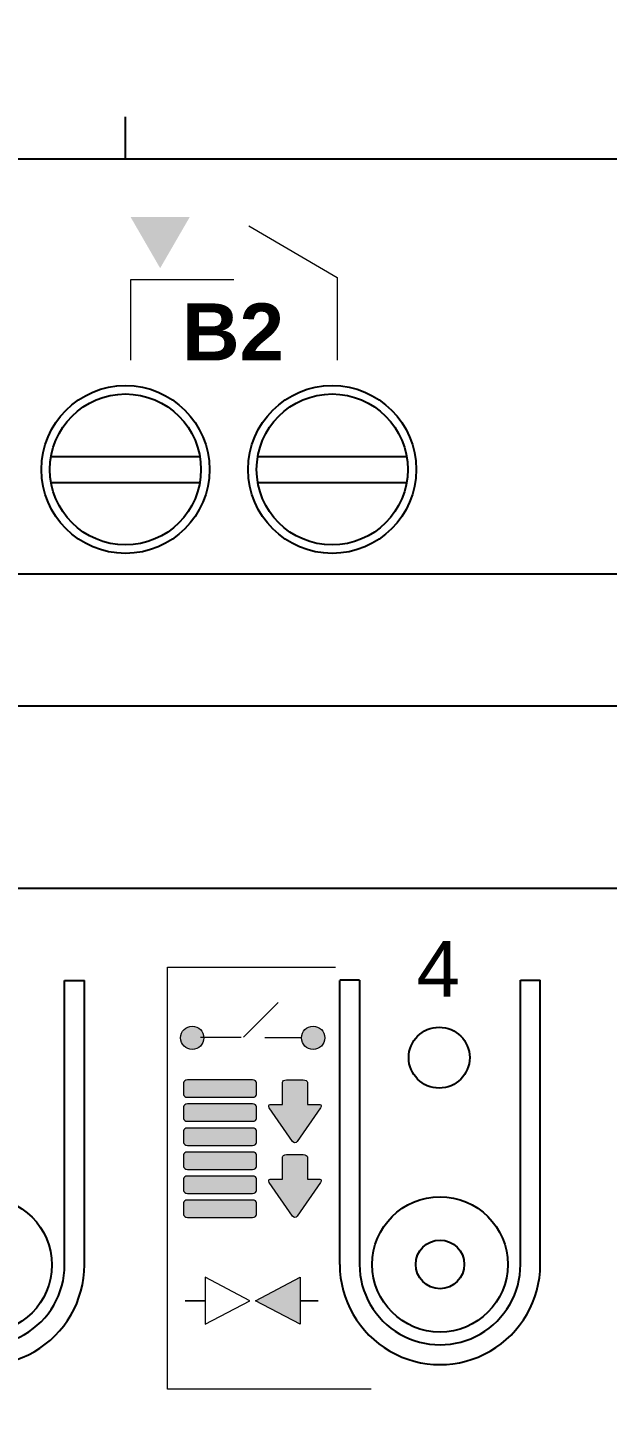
# Model space of a CAD drawing. Header units: millimetres. Extents: x -174 to 283928, y 1291 to 21053.
# Drawn here: x 9903.29 to 9921.09, y 20547.85 to 20590.21 of the extents above; entities that cross this region are included whole.
import ezdxf
from ezdxf.enums import TextEntityAlignment as Align

# ---------------------------------------------------------------- set-up
doc = ezdxf.new("R2010")
doc.units = ezdxf.units.MM
doc.layers.add('Enclosure', color=7, linetype='Continuous')
doc.layers.add('Serigraph', color=7, linetype='Continuous')
doc.styles.add('Arial Rounded', font='')
doc.styles.get("Standard").update_dxf_attribs({"font": 'arial.ttf'})
doc.styles.get('Arial Rounded').set_extended_font_data('Arial Rounded MT Bold')

# ---------------------------------------------------------------- blocks, each defined once
blk = doc.blocks.new('*U215')
at = {"ltscale": 2}
blk.add_lwpolyline([(0, 20), (0, -20), (840, -20), (840, 20), (0, 20)], dxfattribs=at)
blk = doc.blocks.new('ZIO-MB24_ENVOLVENTE')
at = {"layer": 'Enclosure'}
for p, q in [((0, 45), (211.6, 45)), ((9.504, 32.245), (202.283, 32.245)), ((202.283, 28.172), (9.504, 28.172)), ((211.6, 22.571), (0, 22.571)), ((49.337, 10.994), (49.337, 19.736)), ((49.943, 10.994), (49.944, 19.736)), ((57.786, 11.01), (57.786, 19.735)), ((58.393, 19.752), (58.393, 11.01)), ((63.337, 11.01), (63.337, 19.752)), ((63.943, 11.01), (63.944, 19.752))]:
    blk.add_line(p, q, dxfattribs=at)
at = {"layer": 'Enclosure', "lineweight": 25}
for p, q in [((49.337, 19.736), (49.944, 19.736)), ((58.393, 19.752), (57.786, 19.752)), ((63.337, 19.752), (63.944, 19.752))]:
    blk.add_line(p, q, dxfattribs=at)
at = {"layer": 'Enclosure'}
for points in [[(48.92, 35.852), (53.49, 35.852)], [(55.269, 35.852), (59.839, 35.852)], [(48.92, 35.046), (53.49, 35.046)], [(55.269, 35.046), (59.839, 35.046)]]:
    blk.add_lwpolyline(points, dxfattribs=at)
for centre, radius in [((51.205, 35.449), 2.58), ((51.205, 35.449), 2.32), ((57.554, 35.449), 2.58), ((57.554, 35.449), 2.32), ((60.84, 17.367), 0.936), ((46.865, 10.993), 2.081), ((60.865, 11.01), 2.081), ((60.865, 11.01), 0.746)]:
    blk.add_circle(centre, radius, dxfattribs=at)
for centre, radius, start in [((46.865, 10.994), 3.079, 180.0011), ((46.865, 10.994), 2.472, 179.9966), ((60.865, 11.01), 3.079, 180.0011), ((60.865, 11.01), 2.472, 179.9966)]:
    blk.add_arc(centre, radius, start, 0.0011, dxfattribs=at)
blk = doc.blocks.new('ZIO-MB24_SERIGRAFIA')
at = {"layer": 'Serigraph'}
h = blk.add_hatch(color=256, dxfattribs=at)
h.dxf.hatch_style = 2
h.paths.add_polyline_path([(53.183, 43.215), (52.271, 41.637), (51.36, 43.215)])
h = blk.add_hatch(color=256, dxfattribs=at)
h.dxf.hatch_style = 1
h.paths.add_polyline_path([(53.612, 17.976, 1), (52.899, 17.976, 1)])
h = blk.add_hatch(color=256, dxfattribs=at)
h.dxf.hatch_style = 1
h.paths.add_polyline_path([(53.612, 17.976, 1), (52.899, 17.976, 1)])
h = blk.add_hatch(color=256, dxfattribs=at)
h.dxf.hatch_style = 1
h.paths.add_polyline_path([(57.326, 17.976, 1), (56.613, 17.976, 1)])
h = blk.add_hatch(color=256, dxfattribs=at)
h.dxf.hatch_style = 1
h.paths.add_polyline_path([(57.326, 17.976, 1), (56.613, 17.976, 1)])
h = blk.add_hatch(color=256, dxfattribs=at)
h.dxf.hatch_style = 2
edge = h.paths.add_edge_path()
edge.add_spline(control_points=[(53.112, 16.68), (53.044, 16.68), (52.988, 16.64), (52.988, 16.592), (52.988, 16.592), (52.988, 16.592), (52.988, 16.592), (52.988, 16.592), (52.988, 16.236), (52.988, 16.236), (52.988, 16.187), (53.044, 16.147), (53.112, 16.147), (53.112, 16.147), (53.112, 16.147), (53.112, 16.147), (53.112, 16.147), (55.106, 16.147), (55.106, 16.147), (55.174, 16.147), (55.231, 16.187), (55.231, 16.236), (55.231, 16.236), (55.231, 16.236), (55.231, 16.236), (55.231, 16.236), (55.231, 16.592), (55.231, 16.592), (55.231, 16.64), (55.174, 16.68), (55.106, 16.68), (55.106, 16.68), (55.106, 16.68), (55.106, 16.68), (55.106, 16.68), (53.112, 16.68), (53.112, 16.68)], knot_values=[0, 0, 0, 0, 1, 1, 1, 2, 2, 2, 3, 3, 3, 4, 4, 4, 5, 5, 5, 6, 6, 6, 7, 7, 7, 8, 8, 8, 9, 9, 9, 10, 10, 10, 11, 11, 11, 12, 12, 12, 12], degree=3, periodic=0)
h = blk.add_hatch(color=256, dxfattribs=at)
h.dxf.hatch_style = 2
edge = h.paths.add_edge_path()
edge.add_spline(control_points=[(55.623, 15.827), (55.623, 15.827), (56.339, 14.793), (56.339, 14.793), (56.378, 14.737), (56.441, 14.737), (56.479, 14.793), (56.479, 14.793), (57.197, 15.827), (57.197, 15.827), (57.232, 15.878), (57.22, 15.92), (57.172, 15.926), (57.172, 15.926), (56.792, 15.926), (56.792, 15.926), (56.792, 15.926), (56.792, 16.609), (56.792, 16.609), (56.792, 16.648), (56.735, 16.68), (56.665, 16.68), (56.665, 16.68), (56.154, 16.68), (56.154, 16.68), (56.084, 16.68), (56.026, 16.648), (56.026, 16.609), (56.026, 16.609), (56.026, 15.926), (56.026, 15.926), (56.026, 15.926), (55.647, 15.926), (55.647, 15.926), (55.599, 15.92), (55.587, 15.878), (55.623, 15.827)], knot_values=[0, 0, 0, 0, 1, 1, 1, 2, 2, 2, 3, 3, 3, 4, 4, 4, 5, 5, 5, 6, 6, 6, 7, 7, 7, 8, 8, 8, 9, 9, 9, 10, 10, 10, 11, 11, 11, 12, 12, 12, 12], degree=3, periodic=0)
h = blk.add_hatch(color=256, dxfattribs=at)
h.dxf.hatch_style = 2
edge = h.paths.add_edge_path()
edge.add_spline(control_points=[(53.112, 15.942), (53.044, 15.942), (52.988, 15.902), (52.988, 15.853), (52.988, 15.853), (52.988, 15.853), (52.988, 15.853), (52.988, 15.853), (52.988, 15.498), (52.988, 15.498), (52.988, 15.449), (53.044, 15.409), (53.112, 15.409), (53.112, 15.409), (53.112, 15.409), (53.112, 15.409), (53.112, 15.409), (55.106, 15.409), (55.106, 15.409), (55.174, 15.409), (55.231, 15.449), (55.231, 15.498), (55.231, 15.498), (55.231, 15.498), (55.231, 15.498), (55.231, 15.498), (55.231, 15.853), (55.231, 15.853), (55.231, 15.902), (55.174, 15.942), (55.106, 15.942), (55.106, 15.942), (55.106, 15.942), (55.106, 15.942), (55.106, 15.942), (53.112, 15.942), (53.112, 15.942)], knot_values=[0, 0, 0, 0, 1, 1, 1, 2, 2, 2, 3, 3, 3, 4, 4, 4, 5, 5, 5, 6, 6, 6, 7, 7, 7, 8, 8, 8, 9, 9, 9, 10, 10, 10, 11, 11, 11, 12, 12, 12, 12], degree=3, periodic=0)
h = blk.add_hatch(color=256, dxfattribs=at)
h.dxf.hatch_style = 2
edge = h.paths.add_edge_path()
edge.add_spline(control_points=[(53.112, 15.203), (53.044, 15.203), (52.988, 15.163), (52.988, 15.115), (52.988, 15.115), (52.988, 15.115), (52.988, 15.115), (52.988, 15.115), (52.988, 14.759), (52.988, 14.759), (52.988, 14.71), (53.044, 14.67), (53.112, 14.67), (53.112, 14.67), (53.112, 14.67), (53.112, 14.67), (53.112, 14.67), (55.106, 14.67), (55.106, 14.67), (55.174, 14.67), (55.231, 14.71), (55.231, 14.759), (55.231, 14.759), (55.231, 14.759), (55.231, 14.759), (55.231, 14.759), (55.231, 15.115), (55.231, 15.115), (55.231, 15.163), (55.174, 15.203), (55.106, 15.203), (55.106, 15.203), (55.106, 15.203), (55.106, 15.203), (55.106, 15.203), (53.112, 15.203), (53.112, 15.203)], knot_values=[0, 0, 0, 0, 1, 1, 1, 2, 2, 2, 3, 3, 3, 4, 4, 4, 5, 5, 5, 6, 6, 6, 7, 7, 7, 8, 8, 8, 9, 9, 9, 10, 10, 10, 11, 11, 11, 12, 12, 12, 12], degree=3, periodic=0)
h = blk.add_hatch(color=256, dxfattribs=at)
h.dxf.hatch_style = 2
edge = h.paths.add_edge_path()
edge.add_spline(control_points=[(53.112, 14.465), (53.044, 14.465), (52.988, 14.425), (52.988, 14.376), (52.988, 14.376), (52.988, 14.376), (52.988, 14.376), (52.988, 14.376), (52.988, 14.021), (52.988, 14.021), (52.988, 13.972), (53.044, 13.932), (53.112, 13.932), (53.112, 13.932), (53.112, 13.932), (53.112, 13.932), (53.112, 13.932), (55.106, 13.932), (55.106, 13.932), (55.174, 13.932), (55.231, 13.972), (55.231, 14.021), (55.231, 14.021), (55.231, 14.021), (55.231, 14.021), (55.231, 14.021), (55.231, 14.376), (55.231, 14.376), (55.231, 14.425), (55.174, 14.465), (55.106, 14.465), (55.106, 14.465), (55.106, 14.465), (55.106, 14.465), (55.106, 14.465), (53.112, 14.465), (53.112, 14.465)], knot_values=[0, 0, 0, 0, 1, 1, 1, 2, 2, 2, 3, 3, 3, 4, 4, 4, 5, 5, 5, 6, 6, 6, 7, 7, 7, 8, 8, 8, 9, 9, 9, 10, 10, 10, 11, 11, 11, 12, 12, 12, 12], degree=3, periodic=0)
h = blk.add_hatch(color=256, dxfattribs=at)
h.dxf.hatch_style = 2
edge = h.paths.add_edge_path()
edge.add_spline(control_points=[(55.623, 13.531), (55.623, 13.531), (56.339, 12.496), (56.339, 12.496), (56.378, 12.441), (56.441, 12.441), (56.479, 12.496), (56.479, 12.496), (57.197, 13.531), (57.197, 13.531), (57.232, 13.582), (57.22, 13.624), (57.172, 13.631), (57.172, 13.631), (56.792, 13.631), (56.792, 13.631), (56.792, 13.631), (56.792, 14.313), (56.792, 14.313), (56.792, 14.352), (56.735, 14.384), (56.665, 14.384), (56.665, 14.384), (56.154, 14.384), (56.154, 14.384), (56.084, 14.384), (56.026, 14.352), (56.026, 14.313), (56.026, 14.313), (56.026, 13.631), (56.026, 13.631), (56.026, 13.631), (55.647, 13.631), (55.647, 13.631), (55.599, 13.624), (55.587, 13.582), (55.623, 13.531)], knot_values=[0, 0, 0, 0, 1, 1, 1, 2, 2, 2, 3, 3, 3, 4, 4, 4, 5, 5, 5, 6, 6, 6, 7, 7, 7, 8, 8, 8, 9, 9, 9, 10, 10, 10, 11, 11, 11, 12, 12, 12, 12], degree=3, periodic=0)
h = blk.add_hatch(color=256, dxfattribs=at)
h.dxf.hatch_style = 2
edge = h.paths.add_edge_path()
edge.add_spline(control_points=[(53.112, 13.727), (53.044, 13.727), (52.988, 13.686), (52.988, 13.638), (52.988, 13.638), (52.988, 13.638), (52.988, 13.638), (52.988, 13.638), (52.988, 13.283), (52.988, 13.283), (52.988, 13.234), (53.044, 13.193), (53.112, 13.193), (53.112, 13.193), (53.112, 13.193), (53.112, 13.193), (53.112, 13.193), (55.106, 13.193), (55.106, 13.193), (55.174, 13.193), (55.231, 13.234), (55.231, 13.283), (55.231, 13.283), (55.231, 13.283), (55.231, 13.283), (55.231, 13.283), (55.231, 13.638), (55.231, 13.638), (55.231, 13.686), (55.174, 13.727), (55.106, 13.727), (55.106, 13.727), (55.106, 13.727), (55.106, 13.727), (55.106, 13.727), (53.112, 13.727), (53.112, 13.727)], knot_values=[0, 0, 0, 0, 1, 1, 1, 2, 2, 2, 3, 3, 3, 4, 4, 4, 5, 5, 5, 6, 6, 6, 7, 7, 7, 8, 8, 8, 9, 9, 9, 10, 10, 10, 11, 11, 11, 12, 12, 12, 12], degree=3, periodic=0)
h = blk.add_hatch(color=256, dxfattribs=at)
h.dxf.hatch_style = 2
edge = h.paths.add_edge_path()
edge.add_spline(control_points=[(53.112, 12.988), (53.044, 12.988), (52.988, 12.948), (52.988, 12.9), (52.988, 12.9), (52.988, 12.9), (52.988, 12.9), (52.988, 12.9), (52.988, 12.544), (52.988, 12.544), (52.988, 12.495), (53.044, 12.455), (53.112, 12.455), (53.112, 12.455), (53.112, 12.455), (53.112, 12.455), (53.112, 12.455), (55.106, 12.455), (55.106, 12.455), (55.174, 12.455), (55.231, 12.495), (55.231, 12.544), (55.231, 12.544), (55.231, 12.544), (55.231, 12.544), (55.231, 12.544), (55.231, 12.9), (55.231, 12.9), (55.231, 12.948), (55.174, 12.988), (55.106, 12.988), (55.106, 12.988), (55.106, 12.988), (55.106, 12.988), (55.106, 12.988), (53.112, 12.988), (53.112, 12.988)], knot_values=[0, 0, 0, 0, 1, 1, 1, 2, 2, 2, 3, 3, 3, 4, 4, 4, 5, 5, 5, 6, 6, 6, 7, 7, 7, 8, 8, 8, 9, 9, 9, 10, 10, 10, 11, 11, 11, 12, 12, 12, 12], degree=3, periodic=0)
h = blk.add_hatch(color=256, dxfattribs=at)
h.dxf.hatch_style = 2
h.paths.add_polyline_path([(56.57, 10.618), (56.57, 9.169), (55.199, 9.893)])
at = {"layer": 'Serigraph', "lineweight": 18}
for p, q in [((54.995, 42.944), (57.711, 41.346)), ((54.535, 41.283), (51.36, 41.283)), ((51.36, 41.283), (51.36, 38.808)), ((57.711, 41.346), (57.711, 38.808)), ((55.895, 19.059), (54.834, 17.998)), ((55.895, 19.059), (54.834, 17.998)), ((54.756, 17.985), (53.506, 17.985)), ((54.756, 17.985), (53.506, 17.985)), ((56.613, 17.976), (55.489, 17.976)), ((56.613, 17.976), (55.489, 17.976))]:
    blk.add_line(p, q, dxfattribs=at)
at = {"layer": 'Serigraph', "lineweight": 9}
for p, q in [((52.492, 7.172), (52.492, 20.149)), ((52.492, 20.149), (57.654, 20.149)), ((58.754, 7.172), (52.492, 7.172))]:
    blk.add_line(p, q, dxfattribs=at)
at = {"layer": 'Serigraph', "lineweight": 0}
for p, q in [((53.653, 10.618), (53.653, 9.169)), ((55.025, 9.893), (53.653, 10.618)), ((55.199, 9.893), (56.57, 10.618)), ((56.57, 10.618), (56.57, 9.169)), ((53.079, 9.894), (53.041, 9.894)), ((53.041, 9.894), (53.078, 9.894)), ((53.078, 9.894), (53.653, 9.894)), ((53.653, 9.894), (53.079, 9.894)), ((53.653, 9.169), (55.025, 9.893)), ((56.57, 9.169), (55.199, 9.893)), ((57.124, 9.894), (56.57, 9.893)), ((56.57, 9.893), (57.126, 9.894))]:
    blk.add_line(p, q, dxfattribs=at)
at = {"layer": 'Serigraph', "lineweight": 5}
for centre in [(53.256, 17.976), (53.256, 17.976), (56.969, 17.976), (56.969, 17.976)]:
    blk.add_circle(centre, 0.357, dxfattribs=at)
at = {"layer": 'Serigraph', "lineweight": 0}
for points in [[(53.112, 16.68), (53.044, 16.68), (52.988, 16.64), (52.988, 16.592)], [(52.988, 16.592), (52.988, 16.592), (52.988, 16.236), (52.988, 16.236)], [(55.106, 16.68), (55.106, 16.68), (53.112, 16.68), (53.112, 16.68)], [(55.231, 16.592), (55.231, 16.64), (55.174, 16.68), (55.106, 16.68)], [(55.231, 16.236), (55.231, 16.236), (55.231, 16.592), (55.231, 16.592)], [(52.988, 16.236), (52.988, 16.187), (53.044, 16.147), (53.112, 16.147)], [(53.112, 16.147), (53.112, 16.147), (55.106, 16.147), (55.106, 16.147)], [(55.106, 16.147), (55.174, 16.147), (55.231, 16.187), (55.231, 16.236)], [(53.112, 15.942), (53.044, 15.942), (52.988, 15.902), (52.988, 15.853)], [(52.988, 15.853), (52.988, 15.853), (52.988, 15.498), (52.988, 15.498)], [(55.106, 15.942), (55.106, 15.942), (53.112, 15.942), (53.112, 15.942)], [(55.231, 15.853), (55.231, 15.902), (55.174, 15.942), (55.106, 15.942)], [(55.231, 15.498), (55.231, 15.498), (55.231, 15.853), (55.231, 15.853)], [(52.988, 15.498), (52.988, 15.449), (53.044, 15.409), (53.112, 15.409)], [(53.112, 15.409), (53.112, 15.409), (55.106, 15.409), (55.106, 15.409)], [(55.106, 15.409), (55.174, 15.409), (55.231, 15.449), (55.231, 15.498)], [(53.112, 15.203), (53.044, 15.203), (52.988, 15.163), (52.988, 15.115)], [(52.988, 15.115), (52.988, 15.115), (52.988, 14.759), (52.988, 14.759)], [(55.106, 15.203), (55.106, 15.203), (53.112, 15.203), (53.112, 15.203)], [(55.231, 15.115), (55.231, 15.163), (55.174, 15.203), (55.106, 15.203)], [(55.231, 14.759), (55.231, 14.759), (55.231, 15.115), (55.231, 15.115)], [(52.988, 14.759), (52.988, 14.71), (53.044, 14.67), (53.112, 14.67)], [(53.112, 14.465), (53.044, 14.465), (52.988, 14.425), (52.988, 14.376)], [(53.112, 14.67), (53.112, 14.67), (55.106, 14.67), (55.106, 14.67)], [(55.106, 14.465), (55.106, 14.465), (53.112, 14.465), (53.112, 14.465)], [(55.106, 14.67), (55.174, 14.67), (55.231, 14.71), (55.231, 14.759)], [(55.231, 14.376), (55.231, 14.425), (55.174, 14.465), (55.106, 14.465)], [(52.988, 14.376), (52.988, 14.376), (52.988, 14.021), (52.988, 14.021)], [(52.988, 14.021), (52.988, 13.972), (53.044, 13.932), (53.112, 13.932)], [(55.106, 13.932), (55.174, 13.932), (55.231, 13.972), (55.231, 14.021)], [(55.231, 14.021), (55.231, 14.021), (55.231, 14.376), (55.231, 14.376)], [(53.112, 13.727), (53.044, 13.727), (52.988, 13.686), (52.988, 13.638)], [(52.988, 13.638), (52.988, 13.638), (52.988, 13.283), (52.988, 13.283)], [(53.112, 13.932), (53.112, 13.932), (55.106, 13.932), (55.106, 13.932)], [(55.106, 13.727), (55.106, 13.727), (53.112, 13.727), (53.112, 13.727)], [(55.231, 13.638), (55.231, 13.686), (55.174, 13.727), (55.106, 13.727)], [(55.231, 13.283), (55.231, 13.283), (55.231, 13.638), (55.231, 13.638)], [(52.988, 13.283), (52.988, 13.234), (53.044, 13.193), (53.112, 13.193)], [(53.112, 13.193), (53.112, 13.193), (55.106, 13.193), (55.106, 13.193)], [(55.106, 13.193), (55.174, 13.193), (55.231, 13.234), (55.231, 13.283)], [(53.112, 12.988), (53.044, 12.988), (52.988, 12.948), (52.988, 12.9)], [(52.988, 12.9), (52.988, 12.9), (52.988, 12.544), (52.988, 12.544)], [(55.106, 12.988), (55.106, 12.988), (53.112, 12.988), (53.112, 12.988)], [(55.231, 12.9), (55.231, 12.948), (55.174, 12.988), (55.106, 12.988)], [(55.231, 12.544), (55.231, 12.544), (55.231, 12.9), (55.231, 12.9)], [(52.988, 12.544), (52.988, 12.495), (53.044, 12.455), (53.112, 12.455)], [(53.112, 12.455), (53.112, 12.455), (55.106, 12.455), (55.106, 12.455)], [(55.106, 12.455), (55.174, 12.455), (55.231, 12.495), (55.231, 12.544)]]:
    blk.add_open_spline(points, degree=3, dxfattribs=at)
for points in [[(55.623, 15.827), (55.623, 15.827), (56.339, 14.793), (56.339, 14.793), (56.378, 14.737), (56.441, 14.737), (56.479, 14.793), (56.479, 14.793), (57.197, 15.827), (57.197, 15.827), (57.232, 15.878), (57.22, 15.92), (57.172, 15.926), (57.172, 15.926), (56.792, 15.926), (56.792, 15.926), (56.792, 15.926), (56.792, 16.609), (56.792, 16.609), (56.792, 16.648), (56.735, 16.68), (56.665, 16.68), (56.665, 16.68), (56.154, 16.68), (56.154, 16.68), (56.084, 16.68), (56.026, 16.648), (56.026, 16.609), (56.026, 16.609), (56.026, 15.926), (56.026, 15.926), (56.026, 15.926), (55.647, 15.926), (55.647, 15.926), (55.599, 15.92), (55.587, 15.878), (55.623, 15.827)], [(55.623, 13.531), (55.623, 13.531), (56.339, 12.496), (56.339, 12.496), (56.378, 12.441), (56.441, 12.441), (56.479, 12.496), (56.479, 12.496), (57.197, 13.531), (57.197, 13.531), (57.232, 13.582), (57.22, 13.624), (57.172, 13.631), (57.172, 13.631), (56.792, 13.631), (56.792, 13.631), (56.792, 13.631), (56.792, 14.313), (56.792, 14.313), (56.792, 14.352), (56.735, 14.384), (56.665, 14.384), (56.665, 14.384), (56.154, 14.384), (56.154, 14.384), (56.084, 14.384), (56.026, 14.352), (56.026, 14.313), (56.026, 14.313), (56.026, 13.631), (56.026, 13.631), (56.026, 13.631), (55.647, 13.631), (55.647, 13.631), (55.599, 13.624), (55.587, 13.582), (55.623, 13.531)]]:
    blk.add_open_spline(points, degree=3, knots=[0, 0, 0, 0, 1, 1, 1, 2, 2, 2, 3, 3, 3, 4, 4, 4, 5, 5, 5, 6, 6, 6, 7, 7, 7, 8, 8, 8, 9, 9, 9, 10, 10, 10, 11, 11, 11, 12, 12, 12, 12], dxfattribs=at)
at = {"layer": 'Serigraph', "style": 'Arial Rounded'}
blk.add_text('B2', height=1.7525, dxfattribs=at).set_placement((52.944, 38.801))
at = {"layer": 'Serigraph'}
blk.add_text('4', height=1.714, dxfattribs=at).set_placement((60.148, 19.237))
blk = doc.blocks.new('ZIO-MB24_ATT_DEF')
blk.add_wipeout([(0, 45), (211.6, 45), (211.6, -45), (0, -45)])
blk.add_line((51.205, 45), (51.205, 46.289))
at = {"layer": 'Enclosure'}
blk.add_blockref('ZIO-MB24_ENVOLVENTE', (0, 0), dxfattribs=at)
at = {"layer": 'Serigraph'}
blk.add_blockref('ZIO-MB24_SERIGRAFIA', (0, 0), dxfattribs=at)
at = {"color": 3, "flags": 2}
blk.add_attdef('REFERENCE', text='', height=2.5, dxfattribs=at).set_placement((35.324, 28.944), align=Align.CENTER)
at = {"color": 3}
blk.add_attdef('PHYSICAL_ADD.', text='', height=2.5, dxfattribs=at).set_placement((160.052, 28.959), align=Align.CENTER)

msp = doc.modelspace()

# ---------------------------------------------------------------- linework, layer by layer
at = {"layer": 'Defpoints', "color": 6}
msp.add_lwpolyline([(10161.853, 20584.172), (9321.853, 20584.172), (9321.853, 20614.172), (10161.853, 20614.172)], close=True, dxfattribs=at)

# ---------------------------------------------------------------- block references
at = {"color": 1}
msp.add_blockref('*U215', (9321.853, 20541.172), dxfattribs=at)

# ---------------------------------------------------------------- next in the draw order: block references
msp.add_blockref('ZIO-MB24_ATT_DEF', (9855.087, 20541.172))

doc.saveas('drawing.dxf')
